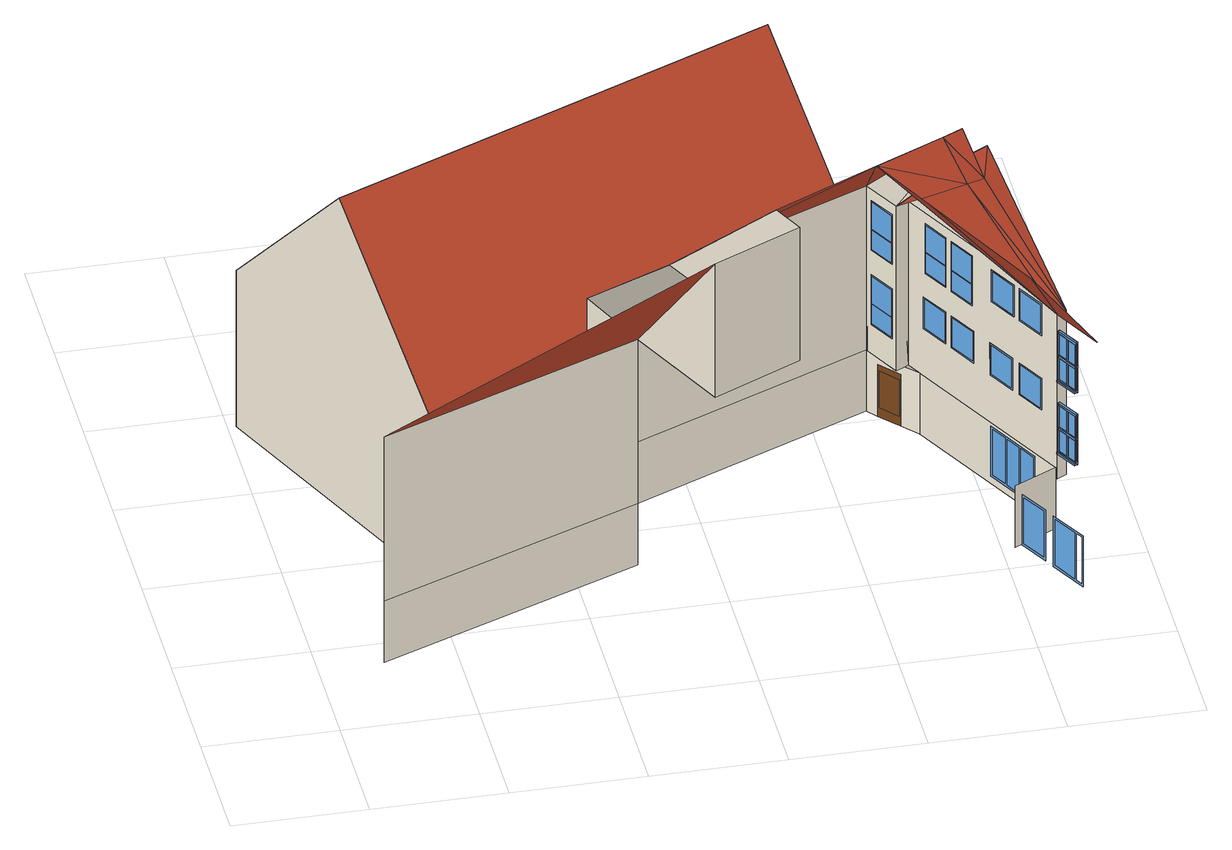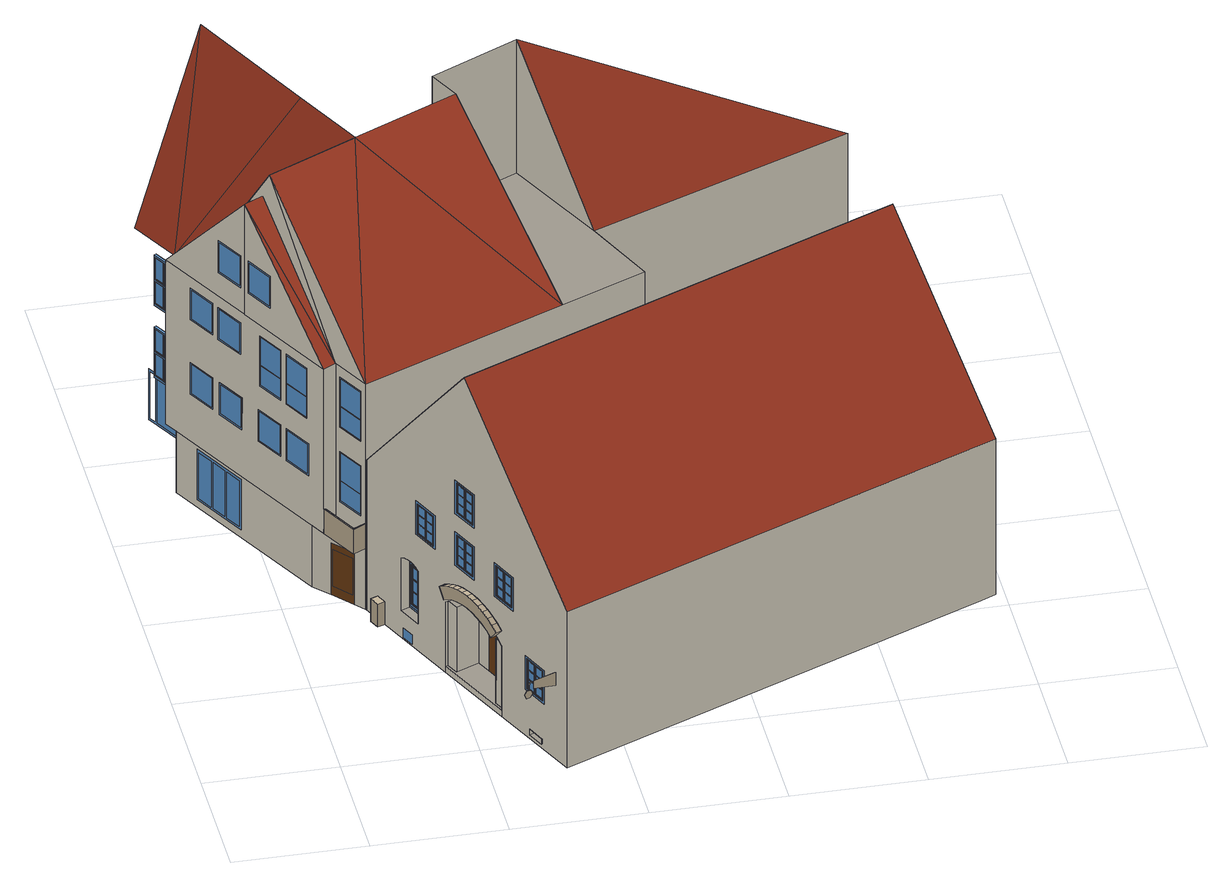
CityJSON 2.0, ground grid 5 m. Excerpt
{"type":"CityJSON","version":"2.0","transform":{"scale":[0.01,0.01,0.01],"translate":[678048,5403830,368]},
"CityObjects":{
"building1":{"type":"Building","attributes":{"dataAvailable":"NotSufficient","measuredHeight":15.62},"children":["building1-1"],"geometry":[{"type":"MultiSurface","lod":"3","boundaries":[[[0,1,2,3,4]],[[5,2,1,6]],[[4,7,0]],[[6,1,8,9]],[[10,8,1,0]],[[7,11,0]],[[0,11,12,13,10]],[[12,11,7,14]],[[14,15,13,12]],[[9,8,16,17]],[[18,13,15,19]],[[13,20,21,16,8,10]],[[13,18,20]],[[22,18,23]],[[23,18,24,25]],[[18,22,26]],[[27,25,24]],[[20,18,26,28]],[[16,21,29,30]],[[21,20,31,32,30,29],[33,34,35,36],[37,38,39,40]],[[38,37,40,39],[41,42,43,44],[45,46,47,48]],[[35,34,33,36],[49,50,51,52],[53,54,55,56]],[[48,47,46,45]],[[56,55,54,53]],[[43,42,41,44]],[[51,50,49,52]],[[25,22,23]],[[20,28,31]],[[57,26,22]],[[58,59,60,61],[62,63,64,65]],[[64,63,62,65]],[[66,58,61,60,59,17,16,67,68,69]],[[26,57,28]],[[31,70,71,72,73,68,32]],[[28,57,74,31]],[[57,31,74]],[[75,76,77,78]],[[79,80,81,82,83],[78,77,76,75]],[[69,68,73]],[[31,74,84]],[[31,84,70]],[[25,27,85]],[[86,87,88,89]],[[90,91,92,93]],[[94,95,96,97],[91,90,93,92]],[[98,99,100,101],[102,103,104,105],[106,107,108,109]],[[104,103,102,105]],[[109,108,107,106]],[[110,111,112,113,114],[115,116,117,118,119],[89,88,87,86]],[[84,74,57]],[[120,57,22]],[[70,84,121],[122,123,124,125]],[[126,127,128,129],[130,131,132,133],[134,135,136,137]],[[132,131,130,133]],[[137,136,135,134]],[[138,139,140,141],[142,143,144,145]],[[143,142,145,144]],[[146,147,148,149]],[[150,122,125,124],[151,152,153,154]],[[152,151,154,153]],[[120,22,25]],[[155,156,148,69,73,71,70,121,120],[157,158,159,160],[161,162,163,164],[140,139,138,141],[97,96,95,94],[165,166,167,168],[169,170,171,172],[100,99,98,101],[126,129,128,127]],[[147,66,69,148],[173,174,175,176]],[[84,57,120]],[[177,178,179,180]],[[170,181,182,183],[184,185,186,187]],[[185,184,187,186]],[[188,189,190,191],[192,193,194,195]],[[193,192,195,194]],[[196,197,198,199]],[[168,200,201,202],[197,196,199,198]],[[203,204,205,206]],[[174,175,176,173],[204,203,206,205],[178,177,180,179],[207,208,209,210]],[[84,120,121],[189,211,191,190]],[[212,213,214,215]],[[216,217,218,219]],[[220,221,222,223]],[[224,225,220,223]],[[222,221,226,227]],[[228,229,230,231]],[[232,233,228,231]],[[230,229,234,235]],[[213,212,236,237,238]],[[217,216,239,240,241]],[[214,215,242,243]],[[218,219,244,245]],[[209,208,207,210]],[[213,214,243,246]],[[217,218,245,247]],[[248,249,221,222]],[[250,251,225,224]],[[252,253,229,230]],[[254,255,233,232]],[[227,226,256,257]],[[223,220,258,259]],[[235,234,260,261]],[[231,228,262,263]],[[264,220,225,265]],[[266,226,221,267]],[[268,228,233,269]],[[270,234,229,271]],[[215,212,224,250,272,273,274,242]],[[219,216,232,254,275,276,277,244]],[[220,221,249,258]],[[221,226,256,249]],[[225,220,258,251]],[[228,229,253,262]],[[229,234,260,253]],[[233,228,262,255]],[[236,212,224,223,222,227,257,278,279,280,281,273,274,282]],[[239,216,232,231,230,235,261,283,284,285,286,276,277,287]],[[281,280,288,248,222,223,259,289]],[[286,285,290,252,230,231,263,291]],[[257,248,288,278]],[[261,252,290,283]],[[272,289,259,250]],[[275,291,263,254]],[[162,161,164,163],[292,293,294,295]],[[293,292,295,294]],[[158,157,160,159],[296,297,298,299]],[[297,296,299,298]],[[259,258,251,250]],[[257,256,249,248]],[[263,262,255,254]],[[261,260,253,252]],[[300,256,226,266]],[[301,258,220,264]],[[302,260,234,270]],[[303,262,228,268]],[[267,221,249,304]],[[265,225,251,305]],[[271,229,253,306]],[[269,233,255,307]],[[308,249,248,288]],[[309,251,250,272]],[[258,310,289,259]],[[256,311,278,257]],[[312,253,252,290]],[[313,255,254,275]],[[262,314,291,263]],[[260,315,283,261]],[[288,308,311,278]],[[272,309,310,289]],[[290,312,315,283]],[[275,313,314,291]],[[251,258,310,309]],[[256,311,308,249]],[[308,310,258,249]],[[255,262,314,313]],[[260,315,312,253]],[[312,314,262,253]],[[236,282,316,237]],[[239,287,317,240]],[[246,213,238,318]],[[247,217,241,319]],[[305,251,258,301]],[[304,249,256,300]],[[307,255,262,303]],[[306,253,260,302]],[[273,320,309,272]],[[280,321,308,288]],[[276,322,313,275]],[[285,323,312,290]],[[289,310,324,281]],[[278,311,325,279]],[[291,314,326,286]],[[283,315,327,284]],[[328,310,309,329]],[[330,311,308,331]],[[332,314,313,333]],[[334,315,312,335]],[[238,237,316,318],[266,267,304,300],[305,301,264,265],[336,337,328,329],[330,331,338,339]],[[241,240,317,319],[270,271,306,302],[307,303,268,269],[340,341,332,333],[334,335,342,343]],[[321,324,310,308]],[[325,321,308,311]],[[324,320,309,310]],[[323,326,314,312]],[[327,323,312,315]],[[326,322,313,314]],[[331,308,321,338]],[[329,309,320,336]],[[335,312,323,342]],[[333,313,322,340]],[[339,325,311,330]],[[337,324,310,328]],[[25,344,155,120]],[[156,155,344,345]]],"semantics":{"surfaces":[{"type":"WallSurface"},{"type":"RoofSurface","klumMaterialClass":"Ceramic","klumMaterialIndex":"D201","materialUncertainty":"0.3"},{"type":"OuterFloorSurface"},{"type":"WallSurface","klumMaterialClass":"Plaster","klumMaterialIndex":"I202","materialUncertainty":"0.3"},{"type":"Window","frameKlumMaterialClass":"Wood","frameKlumMaterialIndex":"L001","paneMaterialClass":"Glass","_cityeditor_layer":"Unclassified.LoD3"},{"type":"Door","frameKlumMaterialClass":"Wood","frameKlumMaterialIndex":"L001","paneMaterialClass":"Glass"},{"type":"RoofSurface"},{"type":"OuterCeilingSurface"}],"values":[0,0,1,0,0,0,2,0,0,0,1,0,1,1,1,1,1,1,0,3,4,4,4,4,4,4,1,3,1,5,5,3,1,0,3,6,4,4,7,1,1,1,4,4,4,4,4,4,4,1,1,3,4,4,4,4,4,3,4,4,1,3,3,1,4,4,4,4,4,4,4,4,4,3,4,4,4,4,4,4,4,4,4,4,4,4,4,4,4,4,4,4,4,4,4,4,4,4,4,4,4,4,4,4,4,4,4,4,4,4,4,4,4,4,4,4,4,4,4,4,4,4,4,4,4,4,4,4,4,4,4,4,4,4,4,4,4,4,4,4,4,4,4,4,4,4,4,4,4,4,4,4,4,4,4,4,4,4,4,4,4,4,4,4,4,4,4,4,4,4,4,4,4,4,4,4,4,4,4,4,4,4,4,4,4,3,0]}}]},
"building1-1":{"type":"BuildingInstallation","attributes":{"klumMaterialClass":"Plaster","klumMaterialIndex":"I202","materialUncertainty":"0.3","relationToConstruction":"outside"},"parents":["building1"],"geometry":[{"type":"MultiSurface","lod":"3","boundaries":[[[346,347,71,73,348]],[[71,73,72]],[[68,67,30,32]],[[348,349,29,30,67]],[[72,71,347,21,29,349]],[[346,16,21,347]],[[73,72,349,348]],[[67,68,73,348]],[[346,348,67,16]],[[16,30,67]]]}]},
"building2":{"type":"Building","attributes":{"name":"building","dataAvailable":"Sufficient","opendrive_identifier_modelDate":"13-06-17","opendrive_identifier_modelName":"892_SAVe_Ingolstadt","opendrive_identifier_modelVendor":"3D Mapping Solutions","opendrive_identifier_roadObjectName":"building","opendrive_identifier_sourceFileName":"2019-11-29_SAVe_Ingolstadt_Prio5","opendrive_roadObject_dynamic":"false","opendrive_roadObject_orientation":"none","opendrive_roadObject_type":"BUILDING","opendrive_road_length":"211.9635830812","opendrive_road_rule":"RIGHTHANDTRAFFIC","measuredHeight":13.14},"children":["building2-1","building2-2","building2-3"],"geometry":[{"type":"MultiSurface","lod":"3","boundaries":[[[350,351,352,353]],[[351,354,355,352]],[[356,357,358,359]],[[360,361,362,363]],[[351,350,364,365,354]],[[366,367,368,369]],[[370,369,368,371]],[[372,373,374,375]],[[376,377,361,360]],[[375,374,371,368,367]],[[378,379,380,381,382,383,384,385,386,387,388,389,390,391,392,393,373,372,394,395,396,397,398,399,400,401,402,403,404,405,406,407]],[[408,370,377,409]],[[378,407,363,362]],[[410,411,412,413]],[[364,350,353,414,415]],[[416,417,418,419]],[[355,354,365,420]],[[421,422,423,424]],[[425,426,427,428,429,430,431,432,433,434,435,436,366,369,370,408,414,353,352,355,420,409,377,376],[411,410,422,421],[437,438,439,440],[357,356,441,442,443,444,445,446,447,448,449,450,451,417,416],[452,453,454,455],[456,457,458,459],[460,461,462,463],[464,465,466,467],[468,469,470,471]],[[413,412,424,423]],[[472,473,474,475]],[[476,477,478,479]],[[475,474,477,476]],[[479,478,473,472]],[[461,460,463,462],[472,475,476,479]],[[473,478,477,474],[480,481,482,483],[484,485,486,487]],[[488,477,474,489]],[[489,474,473,490]],[[490,473,478,491]],[[491,478,477,488]],[[492,493,494,495]],[[496,497,493,492]],[[498,499,500,501]],[[502,503,504,505]],[[495,494,506,507]],[[508,509,510,511]],[[511,510,512,513]],[[482,481,480,483],[514,509,515,516],[506,494,517,518],[503,500,519,520]],[[505,504,499,498]],[[501,500,503,502]],[[507,506,497,496]],[[521,515,509,508]],[[513,512,515,521]],[[522,523,524,525]],[[526,527,528,529]],[[530,531,527,526]],[[486,485,484,487],[532,533,534,535],[536,537,538,539],[540,541,542,543]],[[544,545,546,547]],[[547,546,548,549]],[[529,528,550,551]],[[551,550,531,530]],[[552,553,554,555]],[[555,554,523,522]],[[556,557,545,544]],[[549,548,557,556]],[[525,524,553,552]],[[500,503,504,499]],[[494,506,497,493]],[[509,510,512,515]],[[517,493,497,518]],[[518,497,506]],[[494,493,517]],[[519,499,504,520]],[[514,510,509]],[[516,512,510,514]],[[520,504,503]],[[515,512,516]],[[500,499,519]],[[553,554,523,524]],[[545,546,548,557]],[[527,528,550,531]],[[536,554,553,537]],[[539,523,554,536]],[[534,531,550,535]],[[538,524,523,539]],[[540,546,545,541]],[[537,553,524,538]],[[533,527,531,534]],[[532,528,527,533]],[[541,545,557,542]],[[542,557,548,543]],[[543,548,546,540]],[[535,550,528,532]],[[379,393,392,391,390,389,388,387,386,385,384,383,382,381,380]],[[558,559,560,561]],[[562,563,564,565]],[[561,560,563,562]],[[565,564,559,558]],[[468,471,470,469],[558,561,562,565]],[[559,564,563,560],[566,567,568,569],[570,571,572,573]],[[574,563,560,575]],[[575,560,559,576]],[[576,559,564,577]],[[577,564,563,574]],[[578,579,580,581]],[[582,583,579,578]],[[584,585,586,587]],[[588,589,590,591]],[[581,580,592,593]],[[594,595,596,597]],[[597,596,598,599]],[[568,567,566,569],[600,601,602,603],[604,605,606,607],[608,609,610,611]],[[591,590,585,584]],[[587,586,589,588]],[[593,592,583,582]],[[612,613,595,594]],[[599,598,613,612]],[[614,615,616,617]],[[618,619,620,621]],[[622,623,619,618]],[[572,571,570,573],[624,625,626,627],[628,629,630,631],[632,633,634,635]],[[636,637,638,639]],[[639,638,640,641]],[[621,620,642,643]],[[643,642,623,622]],[[644,645,646,647]],[[647,646,615,614]],[[648,649,637,636]],[[641,640,649,648]],[[617,616,645,644]],[[586,589,590,585]],[[580,592,583,579]],[[595,596,598,613]],[[606,579,583,607]],[[608,589,586,609]],[[607,583,592,604]],[[604,592,580,605]],[[605,580,579,606]],[[610,585,590,611]],[[600,596,595,601]],[[603,598,596,600]],[[611,590,589,608]],[[602,613,598,603]],[[609,586,585,610]],[[601,595,613,602]],[[645,646,615,616]],[[637,638,640,649]],[[619,620,642,623]],[[628,646,645,629]],[[631,615,646,628]],[[626,623,642,627]],[[630,616,615,631]],[[632,638,637,633]],[[629,645,616,630]],[[625,619,623,626]],[[624,620,619,625]],[[633,637,649,634]],[[634,649,640,635]],[[635,640,638,632]],[[627,642,620,624]],[[439,438,437,440]],[[650,651,652,653]],[[654,655,656,657]],[[653,652,655,654]],[[657,656,651,650]],[[456,459,458,457],[650,653,654,657]],[[651,656,655,652],[658,659,660,661],[662,663,664,665]],[[666,655,652,667]],[[667,652,651,668]],[[668,651,656,669]],[[669,656,655,666]],[[670,671,672,673]],[[674,675,671,670]],[[676,677,678,679]],[[680,681,682,683]],[[673,672,684,685]],[[686,687,688,689]],[[689,688,690,691]],[[660,659,658,661],[692,687,693,694],[684,672,695,696],[681,678,697,698]],[[683,682,677,676]],[[679,678,681,680]],[[685,684,675,674]],[[699,693,687,686]],[[691,690,693,699]],[[700,701,702,703]],[[704,705,706,707]],[[708,709,705,704]],[[664,663,662,665],[710,705,709,711],[712,713,714,715],[716,717,718,719]],[[720,717,716,721]],[[721,716,722,723]],[[707,706,724,725]],[[725,724,709,708]],[[726,713,712,727]],[[727,712,701,700]],[[728,729,717,720]],[[723,722,729,728]],[[703,702,713,726]],[[678,681,682,677]],[[672,684,675,671]],[[687,688,690,693]],[[695,671,675,696]],[[696,675,684]],[[672,671,695]],[[697,677,682,698]],[[692,688,687]],[[694,690,688,692]],[[698,682,681]],[[693,690,694]],[[678,677,697]],[[713,712,701,702]],[[717,716,722,729]],[[705,706,724,709]],[[715,701,712]],[[709,724,711]],[[714,702,701,715]],[[713,702,714]],[[710,706,705]],[[717,729,718]],[[718,729,722,719]],[[719,722,716]],[[711,724,706,710]],[[730,731,732,733]],[[734,735,736,737]],[[733,732,735,734]],[[737,736,731,730]],[[465,464,467,466],[730,733,734,737]],[[731,736,735,732],[738,739,740,741],[742,743,744,745]],[[746,735,732,747]],[[747,732,731,748]],[[748,731,736,749]],[[749,736,735,746]],[[750,751,752,753]],[[754,755,751,750]],[[756,757,758,759]],[[760,761,762,763]],[[753,752,764,765]],[[766,767,768,769]],[[769,768,770,771]],[[740,739,738,741],[772,767,773,774],[764,752,775,776],[761,758,777,778]],[[763,762,757,756]],[[759,758,761,760]],[[765,764,755,754]],[[779,773,767,766]],[[771,770,773,779]],[[780,781,782,783]],[[784,785,786,787]],[[788,789,785,784]],[[744,743,742,745],[790,791,792,793],[794,795,796,797],[798,799,800,801]],[[802,803,804,805]],[[805,804,806,807]],[[787,786,808,809]],[[809,808,789,788]],[[810,811,812,813]],[[813,812,781,780]],[[814,815,803,802]],[[807,806,815,814]],[[783,782,811,810]],[[758,761,762,757]],[[752,764,755,751]],[[767,768,770,773]],[[775,751,755,776]],[[776,755,764]],[[752,751,775]],[[777,757,762,778]],[[772,768,767]],[[774,770,768,772]],[[778,762,761]],[[773,770,774]],[[758,757,777]],[[811,812,781,782]],[[803,804,806,815]],[[785,786,808,789]],[[794,812,811,795]],[[797,781,812,794]],[[792,789,808,793]],[[796,782,781,797]],[[798,804,803,799]],[[795,811,782,796]],[[791,785,789,792]],[[790,786,785,791]],[[799,803,815,800]],[[800,815,806,801]],[[801,806,804,798]],[[793,808,786,790]],[[419,418,816,817,818,819,820,821,822,823,824,825,826,827,359,358],[828,829,830,831]],[[832,833,834,835]],[[836,837,838,839],[840,841,832,835],[842,843,844,845],[846,847,848,849]],[[850,851,852,853]],[[854,855,856,857]],[[851,852,858,859]],[[853,852,858,860]],[[835,834,861,840]],[[862,863,864,865]],[[866,861,834,867]],[[868,869,863,862]],[[870,861,834,833]],[[841,870,833,832]],[[871,872,869,868]],[[865,864,872,871]],[[846,873,874,847]],[[840,861,870,841]],[[863,869,872,864]],[[875,876,877,878]],[[879,859,851,850]],[[880,881,882,883]],[[867,834,833,884]],[[883,882,874,885]],[[886,873,881,880]],[[887,854,857,888]],[[876,889,890,877]],[[847,874,882,848]],[[891,856,855,892]],[[874,873,881,882]],[[893,889,890,894]],[[895,876,889,893]],[[896,870,861,866]],[[894,890,877,897]],[[885,874,873,886]],[[898,872,864,899]],[[900,890,889,901]],[[902,903,904,905],[868,862,865,871],[892,887,888,891],[901,875,878,900]],[[892,855,854,887]],[[906,855,856,907]],[[842,852,851,843]],[[884,833,870,896]],[[878,877,890,900]],[[849,881,873,846]],[[897,877,876,895]],[[908,854,855,906]],[[845,858,852,842]],[[860,858,859,879]],[[899,864,863,909]],[[888,857,856,891]],[[848,882,881,849]],[[909,863,869,910]],[[911,857,854,908]],[[912,913,914,915]],[[915,914,916,917]],[[918,916,914,919]],[[901,889,876,875]],[[914,916,920,913],[904,903,902,905],[838,837,836,839]],[[921,920,913,912]],[[917,916,920,921]],[[922,920,916,918]],[[843,851,859,844]],[[907,856,857,911]],[[923,913,920,922]],[[830,829,828,831],[919,923,922,918]],[[844,859,858,845]],[[919,914,913,923]],[[910,869,872,898]],[[924,925,926,927]],[[928,929,930,931]],[[927,926,929,928]],[[931,930,925,924]],[[452,455,454,453],[924,927,928,931]],[[925,930,929,926],[932,933,934,935],[936,937,938,939]],[[940,929,926,941]],[[941,926,925,942]],[[942,925,930,943]],[[943,930,929,940]],[[944,945,946,947]],[[948,949,945,944]],[[950,951,952,953]],[[954,955,956,957]],[[947,946,958,959]],[[960,961,962,963]],[[963,962,964,965]],[[934,933,932,935],[966,967,968,969],[970,971,972,973],[974,975,976,977]],[[957,956,951,950]],[[953,952,955,954]],[[959,958,949,948]],[[978,979,961,960]],[[965,964,979,978]],[[980,981,982,983]],[[984,985,986,987]],[[988,989,985,984]],[[938,937,936,939],[990,991,992,993],[994,995,996,997],[998,999,1000,1001]],[[1002,1003,1004,1005]],[[1005,1004,1006,1007]],[[987,986,1008,1009]],[[1009,1008,989,988]],[[1010,1011,1012,1013]],[[1013,1012,981,980]],[[1014,1015,1003,1002]],[[1007,1006,1015,1014]],[[983,982,1011,1010]],[[952,955,956,951]],[[946,958,949,945]],[[961,962,964,979]],[[972,945,949,973]],[[974,955,952,975]],[[973,949,958,970]],[[970,958,946,971]],[[971,946,945,972]],[[976,951,956,977]],[[966,962,961,967]],[[969,964,962,966]],[[977,956,955,974]],[[968,979,964,969]],[[975,952,951,976]],[[967,961,979,968]],[[1011,1012,981,982]],[[1003,1004,1006,1015]],[[985,986,1008,989]],[[994,1012,1011,995]],[[997,981,1012,994]],[[992,989,1008,993]],[[996,982,981,997]],[[998,1004,1003,999]],[[995,1011,982,996]],[[991,985,989,992]],[[990,986,985,991]],[[999,1003,1015,1000]],[[1000,1015,1006,1001]],[[1001,1006,1004,998]],[[993,1008,986,990]],[[365,364,415,414,408,409,420]],[[450,449,818,817]],[[449,448,819,818]],[[447,446,821,820]],[[448,447,820,819]],[[444,443,825,824,823]],[[417,451,816,418]],[[445,444,823,822]],[[435,434,397,396]],[[428,427,404,403]],[[436,435,396,395]],[[433,432,399,398]],[[366,436,395,394,367]],[[434,433,398,397]],[[425,376,360,406,405]],[[432,431,400,399]],[[426,425,405,404,427]],[[431,430,401,400]],[[430,429,402,401]],[[429,428,403,402]],[[442,441,827,826]],[[451,450,817,816]],[[441,356,359,827]],[[446,445,822,821]],[[422,410,413,423]],[[443,442,826,825]],[[394,372,375,367]],[[378,362,361,377,370,371,374,373,393,379]],[[357,416,419,358]],[[407,406,360,363]],[[411,421,424,412]]],"semantics":{"surfaces":[{"type":"RoofSurface"},{"type":"WallSurface"},{"type":"Window","_cityeditor_layer":"Unclassified.LoD3"},{"type":"Door","_cityeditor_layer":"Unclassified.LoD3"},{"type":"GroundSurface"},{"type":"OuterCeilingSurface"},{"type":"OuterFloorSurface"}],"values":[0,0,1,1,1,1,1,1,1,1,1,1,1,1,1,1,1,1,1,1,2,2,2,2,2,2,2,2,2,2,2,2,2,2,2,2,2,2,2,2,2,2,2,2,2,2,2,2,2,2,2,2,2,2,2,2,2,2,2,2,2,2,2,2,2,2,2,2,2,2,2,2,2,2,2,2,2,2,2,2,2,2,2,3,2,2,2,2,2,2,2,2,2,2,2,2,2,2,2,2,2,2,2,2,2,2,2,2,2,2,2,2,2,2,2,2,2,2,2,2,2,2,2,2,2,2,2,2,2,2,2,2,2,2,2,2,2,2,2,2,2,2,2,2,2,2,2,2,2,2,2,2,2,2,2,2,2,2,2,2,2,2,2,2,2,2,2,2,2,2,2,2,2,2,2,2,2,2,2,2,2,2,2,2,2,2,2,2,2,2,2,2,2,2,2,2,2,2,2,2,2,2,2,2,2,2,2,2,2,2,2,2,2,2,2,2,2,2,2,2,2,2,2,2,2,2,2,2,2,2,2,2,2,2,2,2,2,2,2,2,2,2,2,2,2,2,2,2,2,2,2,2,2,2,2,2,2,2,2,2,2,2,2,2,2,2,2,2,2,2,2,2,2,2,2,2,2,2,2,2,2,2,2,2,2,2,2,2,2,2,2,2,2,2,2,2,2,2,2,2,2,2,2,2,2,2,2,2,2,2,2,2,2,2,2,2,2,2,2,2,2,2,2,2,2,2,2,2,2,2,2,2,2,2,2,2,2,2,2,2,2,2,2,2,2,2,2,2,2,2,2,2,2,2,2,2,2,2,2,2,2,2,2,2,2,2,2,2,2,2,2,2,2,2,2,2,2,2,2,2,2,2,2,2,2,2,2,2,2,2,2,2,2,2,2,2,2,2,2,2,2,2,2,2,2,2,2,4,5,5,5,5,5,5,5,5,5,5,5,5,5,5,5,5,5,5,5,5,5,5,5,5,5,6,6,6,6,6]}}]},
"building2-1":{"type":"BuildingInstallation","attributes":{"_cityeditor_layer":"Unclassified.LoD3","relationToConstruction":"outside"},"parents":["building2"],"geometry":[{"type":"MultiSurface","lod":"3","boundaries":[[[1016,1017,1018,1019]],[[1017,1016,1020,1021]],[[1019,1018,1022,1023]],[[1021,1020,1023,1022]],[[1016,1019,1023,1020]],[[1018,1017,1021,1022]]]}]},
"building2-2":{"type":"BuildingInstallation","attributes":{"_cityeditor_layer":"Unclassified.LoD3","relationToConstruction":"outside"},"parents":["building2"],"geometry":[{"type":"MultiSurface","lod":"3","boundaries":[[[1024,1025,1026,1027,1028,1029,1030,1031,1032,1033,1034,1035,1036,1037,1038,1039,1040,1041,1042,1043,1044,1045,1046,1047]],[[1048,1049,1050,1051,1052,1053,1054,1055,1056,1057,1058,1059,1060,1061,1062,1063,1064,1065,1066,1067,1068,1069,1070,1071]],[[1032,1031,1066,1065]],[[1044,1043,1054,1053]],[[1037,1036,1061,1060]],[[1027,1026,1071,1070]],[[1038,1037,1060,1059]],[[1045,1044,1053,1052]],[[1025,1024,1049,1048]],[[1035,1034,1063,1062]],[[1034,1033,1064,1063]],[[1031,1030,1067,1066]],[[1028,1027,1070,1069]],[[1043,1042,1055,1054]],[[1047,1046,1051,1050]],[[1039,1038,1059,1058]],[[1036,1035,1062,1061]],[[1033,1032,1065,1064]],[[1040,1039,1058,1057]],[[1024,1047,1050,1049]],[[1046,1045,1052,1051]],[[1030,1029,1068,1067]],[[1029,1028,1069,1068]],[[1042,1041,1056,1055]],[[1041,1040,1057,1056]],[[1026,1025,1048,1071]]]}]},
"building2-3":{"type":"BuildingInstallation","attributes":{"_cityeditor_layer":"Unclassified.LoD3","relationToConstruction":"outside"},"parents":["building2"],"geometry":[{"type":"MultiSurface","lod":"3","boundaries":[[[1072,1073,1074,1075,1076,1077,1078]],[[1079,1080,1081,1082,1083]],[[1084,1085,1086,1087,1088]],[[1080,1079,1085,1084]],[[1081,1080,1084,1088]],[[1082,1081,1088,1087]],[[1083,1082,1087,1086]],[[1079,1083,1086,1085]],[[1089,1090,1091,1087,1086]],[[1092,1083,1086,1089]],[[1093,1082,1087,1091]],[[1094,1093,1091,1090]],[[1089,1095,1090]],[[1075,1092,1089,1095]],[[1075,1094,1090,1095]],[[1096,1097,1098,1099,1100,1101,1102]],[[1073,1072,1097,1096]],[[1074,1073,1096,1102]],[[1075,1074,1102,1101]],[[1076,1075,1101,1100]],[[1077,1076,1100,1099]],[[1078,1077,1099,1098]],[[1072,1078,1098,1097]],[[1092,1093,1094,1075]],[[1093,1092,1083,1082]]]}]}
},
"vertices":[
[1232,792,973],[1232,792,276],[238,383,276],[238,383,317],[238,383,973],[238,383,16],[1232,792,16],[1424,384,1539],[1110,1078,276],[1110,1078,16],[1110,1078,973],[1424,384,973],[1761,547,973],[1435,1221,973],[1761,547,1539],[1702,670,1539],[2211,1560,276],[2211,1560,16],[2102,863,1539],[2071,848,1539],[2211,1560,973],[2211,1560,379],[2437,911,1383],[2241,812,1409],[2238,582,1539],[2702,640,973],[2366,991,1539],[2488,65,1539],[2444,1029,1539],[2214,1555,379],[2214,1555,276],[2288,1412,973],[2288,1412,276],[2277,1432,400],[2277,1432,611],[2224,1535,611],[2224,1535,400],[2277,1432,927],[2224,1535,927],[2224,1535,715],[2277,1432,715],[2226,1531,807],[2275,1435,807],[2275,1435,921],[2226,1531,921],[2275,1435,720],[2275,1435,803],[2226,1531,803],[2226,1531,720],[2226,1531,491],[2275,1435,491],[2275,1435,606],[2226,1531,606],[2275,1435,405],[2275,1435,488],[2226,1531,488],[2226,1531,405],[2505,946,1375],[2311,1444,16],[2245,1520,16],[2245,1520,236],[2311,1444,236],[2249,1516,55],[2307,1449,55],[2307,1449,210],[2249,1516,210],[2366,1382,16],[2215,1555,276],[2323,1430,276],[2366,1382,276],[2337,1438,973],[2337,1438,379],[2331,1435,379],[2337,1438,276],[2464,1009,1439],[2571,583,251],[2621,487,253],[2621,487,57],[2571,583,57],[2626,478,251],[2626,478,47],[2566,592,47],[2566,592,261],[2626,478,263],[2538,1048,1441],[2804,443,973],[2651,430,251],[2701,333,253],[2701,333,57],[2651,430,57],[2378,1358,605],[2429,1258,605],[2429,1258,482],[2378,1358,482],[2375,1363,476],[2375,1363,611],[2432,1253,611],[2432,1253,476],[2379,1355,927],[2432,1253,927],[2432,1253,715],[2379,1355,715],[2381,1352,807],[2431,1256,807],[2431,1256,921],[2381,1352,921],[2431,1256,720],[2431,1256,803],[2381,1352,803],[2381,1352,720],[2722,292,264],[2722,292,261],[2722,292,47],[2646,439,47],[2646,439,261],[2706,324,251],[2706,324,57],[2718,301,57],[2718,301,254],[2706,324,253],[2739,659,973],[2538,1048,973],[2472,1176,1211],[2473,1175,1075],[2529,1066,1075],[2529,1066,1211],[2446,1227,927],[2499,1124,927],[2499,1124,715],[2446,1227,715],[2447,1224,807],[2497,1128,807],[2497,1128,922],[2447,1224,922],[2497,1128,721],[2497,1128,803],[2447,1224,803],[2447,1224,721],[2446,1227,476],[2446,1227,611],[2503,1116,611],[2503,1116,476],[2500,1122,605],[2449,1221,605],[2449,1221,482],[2500,1122,482],[2549,626,16],[2712,711,16],[2712,711,276],[2549,626,276],[2472,1176,1075],[2526,1072,1204],[2475,1171,1204],[2475,1171,1082],[2526,1072,1082],[2739,659,382],[2739,659,276],[2619,892,927],[2619,892,792],[2676,782,792],[2676,782,927],[2619,892,611],[2619,892,476],[2676,782,476],[2676,782,611],[2605,919,790],[2605,919,926],[2548,1030,926],[2548,1028,790],[2544,1037,611],[2545,1035,475],[2601,926,476],[2601,926,611],[2547,1031,47],[2659,814,47],[2659,814,261],[2547,1031,261],[2583,961,57],[2583,961,251],[2551,1022,251],[2551,1022,57],[2545,1035,610],[2602,924,610],[2602,924,475],[2599,930,604],[2548,1029,604],[2548,1029,482],[2599,930,482],[2548,1030,1075],[2548,1030,1211],[2605,919,1211],[2605,919,1075],[2602,925,1204],[2551,1024,1204],[2551,1024,1082],[2602,925,1082],[2551,1022,919],[2603,923,919],[2603,923,796],[2551,1022,796],[2548,1028,925],[2606,918,925],[2606,918,790],[2618,893,251],[2588,952,251],[2588,952,57],[2618,893,57],[2623,885,57],[2623,885,251],[2654,823,251],[2654,823,57],[2548,1028,1075],[2701,622,710],[2701,622,701],[2697,620,701],[2697,620,708],[2701,622,405],[2701,622,395],[2697,620,395],[2697,620,403],[2706,622,804],[2706,622,813],[2702,620,813],[2702,620,804],[2702,620,710],[2706,622,710],[2706,622,907],[2702,620,907],[2706,622,499],[2706,622,508],[2702,620,508],[2702,620,499],[2702,620,405],[2706,622,405],[2706,622,602],[2702,620,602],[2701,622,916],[2709,626,916],[2709,626,701],[2701,622,611],[2709,626,611],[2709,626,395],[2742,534,708],[2742,534,701],[2742,534,403],[2742,534,395],[2746,536,701],[2746,536,395],[2723,580,813],[2727,582,813],[2723,580,710],[2727,582,710],[2723,580,508],[2727,582,508],[2723,580,405],[2727,582,405],[2727,582,907],[2723,580,907],[2727,582,804],[2723,580,804],[2727,582,602],[2723,580,602],[2727,582,499],[2723,580,499],[2710,624,804],[2710,624,710],[2710,624,907],[2710,624,813],[2710,624,499],[2710,624,405],[2710,624,602],[2710,624,508],[2724,578,710],[2745,538,710],[2746,536,710],[2724,578,405],[2745,538,405],[2746,536,405],[2724,578,907],[2745,538,907],[2745,538,813],[2745,538,804],[2746,536,916],[2724,578,602],[2745,538,602],[2745,538,508],[2745,538,499],[2746,536,611],[2724,578,813],[2724,578,804],[2724,578,508],[2724,578,499],[2673,788,605],[2622,887,605],[2622,887,482],[2673,788,482],[2673,788,920],[2622,887,920],[2622,887,798],[2673,788,798],[2731,584,907],[2731,584,804],[2731,584,602],[2731,584,499],[2731,584,813],[2731,584,710],[2731,584,508],[2731,584,405],[2728,580,813],[2728,580,710],[2728,580,804],[2728,580,907],[2728,580,508],[2728,580,405],[2728,580,499],[2728,580,602],[2754,540,916],[2754,540,611],[2754,540,701],[2754,540,395],[2749,540,710],[2749,540,813],[2749,540,405],[2749,540,508],[2749,540,804],[2749,540,907],[2749,540,499],[2749,540,602],[2732,582,804],[2732,582,710],[2732,582,907],[2732,582,813],[2732,582,499],[2732,582,405],[2732,582,602],[2732,582,508],[2753,542,710],[2753,542,804],[2753,542,813],[2753,542,907],[2753,542,405],[2753,542,499],[2753,542,508],[2753,542,602],[2702,640,382],[2702,640,276],
[2260,1586,276],[2260,1586,379],[2263,1580,276],[2258,1578,379],
[31,1923,678],[281,1356,1330],[1972,2101,1330],[1723,2667,678],[518,818,653],[2209,1562,653],[2125,1754,353],[2125,1754,130],[2092,1739,130],[2092,1739,353],[2008,1993,315],[2008,1993,41],[1987,2039,41],[1987,2039,315],[31,1923,16],[518,818,16],[1882,2306,315],[1872,2302,315],[1872,2303,315],[1881,2307,315],[1881,2307,41],[1872,2303,41],[1803,2218,315],[1803,2218,41],[1892,2257,41],[1892,2257,315],[2017,1998,315],[2017,1998,41],[1899,2000,41],[1874,2056,41],[1874,2056,260],[1870,2064,265],[1866,2074,269],[1862,2083,273],[1858,2094,275],[1853,2105,277],[1848,2116,277],[1843,2127,277],[1838,2138,275],[1834,2148,273],[1829,2158,269],[1825,2167,265],[1822,2175,260],[1822,2175,41],[1783,2263,315],[1793,2241,335],[1803,2217,351],[1814,2192,365],[1826,2165,375],[1839,2137,380],[1851,2109,382],[1863,2081,380],[1876,2053,375],[1888,2026,365],[1899,2000,352],[1909,1976,335],[1919,1954,315],[1899,2000,315],[1881,2307,16],[2017,1998,16],[1814,2460,56],[1814,2460,31],[1792,2450,31],[1792,2450,56],[1723,2667,16],[87,1947,16],[2084,1847,130],[2084,1847,353],[2051,1832,353],[2051,1832,130],[2209,1562,16],[1784,2528,31],[1784,2528,56],[1762,2518,56],[1762,2518,31],[2008,2020,335],[2005,2026,339],[1997,2043,352],[1986,2069,365],[1974,2096,375],[1962,2124,380],[1949,2152,382],[1937,2180,380],[1925,2208,375],[1913,2235,365],[1902,2261,351],[1891,2285,335],[2120,1764,22],[2120,1764,62],[2098,1814,62],[2098,1814,22],[2121,1761,358],[2118,1769,362],[2114,1778,364],[2110,1786,366],[2107,1795,367],[2103,1803,368],[2100,1811,367],[2096,1818,365],[2093,1826,363],[2090,1833,361],[2087,1840,357],[1825,2435,211],[1825,2435,353],[1778,2542,353],[1778,2542,211],[2090,1832,502],[2090,1832,644],[2043,1939,644],[2043,1939,502],[1948,2155,502],[1995,2048,502],[1995,2048,644],[1948,2155,644],[1948,2155,722],[1995,2048,722],[1995,2048,864],[1948,2155,864],[1900,2264,502],[1900,2264,644],[1853,2371,644],[1853,2371,502],[1991,2057,636],[1990,2057,636],[1951,2146,636],[1952,2146,636],[1952,2146,510],[1951,2146,510],[1990,2057,510],[1991,2057,510],[1971,2100,633],[1971,2100,513],[1989,2059,513],[1989,2059,633],[1952,2143,633],[1952,2143,513],[1970,2102,513],[1970,2102,633],[1945,2143,510],[1945,2143,636],[1984,2054,636],[1984,2054,510],[1969,2097,592],[1971,2098,592],[1988,2061,592],[1986,2060,592],[1969,2097,554],[1971,2098,554],[1969,2097,552],[1971,2098,552],[1988,2061,552],[1986,2060,552],[1986,2060,514],[1988,2061,514],[1971,2098,514],[1969,2097,514],[1988,2061,554],[1986,2060,554],[1986,2060,594],[1988,2061,594],[1971,2098,594],[1969,2097,594],[1971,2098,632],[1969,2097,632],[1972,2098,594],[1988,2061,632],[1972,2098,632],[1972,2098,592],[1972,2098,554],[1972,2098,552],[1972,2098,514],[1986,2060,632],[1951,2140,554],[1952,2141,554],[1952,2141,592],[1951,2140,592],[1967,2103,594],[1968,2104,594],[1952,2141,594],[1951,2140,594],[1967,2103,632],[1968,2104,632],[1953,2141,594],[1969,2104,594],[1969,2104,632],[1953,2141,632],[1969,2104,554],[1969,2104,592],[1953,2141,592],[1953,2141,554],[1969,2104,514],[1969,2104,552],[1953,2141,552],[1953,2141,514],[1967,2103,552],[1968,2104,552],[1968,2104,514],[1967,2103,514],[1952,2141,514],[1951,2140,514],[1952,2141,632],[1951,2140,632],[1967,2103,592],[1968,2104,592],[1968,2104,554],[1967,2103,554],[1951,2140,552],[1952,2141,552],[1896,2273,636],[1895,2273,636],[1856,2362,636],[1857,2362,636],[1857,2362,510],[1856,2362,510],[1895,2273,510],[1896,2273,510],[1876,2316,633],[1876,2316,513],[1894,2275,513],[1894,2275,633],[1857,2359,633],[1857,2359,513],[1875,2318,513],[1875,2318,633],[1850,2359,510],[1850,2359,636],[1889,2270,636],[1889,2270,510],[1874,2313,592],[1876,2314,592],[1892,2277,592],[1891,2276,592],[1874,2313,554],[1876,2314,554],[1874,2313,552],[1876,2314,552],[1892,2277,552],[1891,2276,552],[1891,2276,514],[1892,2277,514],[1876,2314,514],[1874,2313,514],[1892,2277,554],[1891,2276,554],[1891,2276,594],[1892,2277,594],[1876,2314,594],[1874,2313,594],[1876,2314,632],[1874,2313,632],[1877,2314,594],[1893,2277,594],[1893,2277,632],[1877,2314,632],[1893,2277,554],[1893,2277,592],[1877,2314,592],[1877,2314,554],[1893,2277,514],[1893,2277,552],[1877,2314,552],[1877,2314,514],[1891,2276,632],[1892,2277,632],[1855,2356,554],[1857,2357,554],[1857,2357,592],[1855,2356,592],[1872,2319,594],[1873,2320,594],[1857,2357,594],[1855,2356,594],[1872,2319,632],[1873,2320,632],[1858,2357,594],[1874,2320,594],[1874,2320,632],[1858,2357,632],[1874,2320,554],[1874,2320,592],[1858,2357,592],[1858,2357,554],[1874,2320,514],[1874,2320,552],[1858,2357,552],[1858,2357,514],[1872,2319,552],[1873,2320,552],[1873,2320,514],[1872,2319,514],[1857,2357,514],[1855,2356,514],[1857,2357,632],[1855,2356,632],[1872,2319,592],[1873,2320,592],[1873,2320,554],[1872,2319,554],[1855,2356,552],[1857,2357,552],[2086,1841,636],[2085,1841,636],[2046,1929,636],[2047,1930,636],[2047,1930,510],[2046,1929,510],[2085,1841,510],[2086,1841,510],[2066,1884,633],[2066,1884,513],[2084,1843,513],[2084,1843,633],[2047,1927,633],[2047,1927,513],[2065,1886,513],[2065,1886,633],[2040,1927,510],[2040,1927,636],[2079,1838,636],[2079,1838,510],[2064,1881,592],[2066,1882,592],[2083,1845,592],[2081,1844,592],[2064,1881,554],[2066,1882,554],[2064,1881,552],[2066,1882,552],[2083,1845,552],[2081,1844,552],[2081,1844,514],[2083,1845,514],[2066,1882,514],[2064,1881,514],[2083,1845,554],[2081,1844,554],[2081,1844,594],[2083,1845,594],[2066,1882,594],[2064,1881,594],[2066,1882,632],[2064,1881,632],[2067,1882,594],[2083,1845,632],[2067,1882,632],[2067,1882,592],[2067,1882,554],[2067,1882,552],[2067,1882,514],[2081,1844,632],[2045,1924,554],[2047,1925,554],[2047,1925,592],[2045,1924,592],[2062,1887,594],[2064,1888,594],[2047,1925,594],[2045,1924,594],[2062,1887,632],[2064,1888,632],[2048,1925,594],[2048,1925,632],[2064,1888,554],[2064,1888,592],[2048,1925,592],[2048,1925,554],[2064,1888,514],[2064,1888,552],[2048,1925,552],[2048,1925,514],[2062,1887,552],[2062,1887,514],[2047,1925,514],[2045,1924,514],[2047,1925,632],[2045,1924,632],[2062,1887,592],[2062,1887,554],[2045,1924,552],[2047,1925,552],[1991,2057,856],[1990,2057,856],[1951,2146,856],[1952,2146,856],[1952,2146,730],[1951,2146,730],[1990,2057,730],[1991,2057,730],[1971,2100,853],[1971,2100,733],[1989,2059,733],[1989,2059,853],[1952,2143,853],[1952,2143,733],[1970,2102,733],[1970,2102,853],[1945,2143,730],[1945,2143,856],[1984,2054,856],[1984,2054,730],[1969,2097,812],[1971,2098,812],[1988,2061,812],[1986,2060,812],[1969,2097,774],[1971,2098,774],[1969,2097,772],[1971,2098,772],[1988,2061,772],[1986,2060,772],[1986,2060,734],[1988,2061,734],[1971,2098,734],[1969,2097,734],[1988,2061,774],[1986,2060,774],[1986,2060,814],[1988,2061,814],[1971,2098,814],[1969,2097,814],[1971,2098,852],[1969,2097,852],[1972,2098,814],[1988,2061,852],[1972,2098,852],[1972,2098,812],[1972,2098,774],[1972,2098,772],[1972,2098,734],[1986,2060,852],[1951,2140,774],[1952,2141,774],[1952,2141,812],[1951,2140,812],[1967,2103,814],[1968,2104,814],[1952,2141,814],[1951,2140,814],[1967,2103,852],[1968,2104,852],[1953,2141,814],[1969,2104,814],[1969,2104,852],[1953,2141,852],[1969,2104,774],[1969,2104,812],[1953,2141,812],[1953,2141,774],[1969,2104,734],[1969,2104,772],[1953,2141,772],[1953,2141,734],[1967,2103,772],[1968,2104,772],[1968,2104,734],[1967,2103,734],[1952,2141,734],[1951,2140,734],[1952,2141,852],[1951,2140,852],[1967,2103,812],[1968,2104,812],[1968,2104,774],[1967,2103,774],[1951,2140,772],[1952,2141,772],[2054,1826,357],[2057,1819,361],[2060,1812,363],[2064,1804,365],[2067,1797,367],[2070,1789,368],[2074,1780,367],[2078,1772,366],[2080,1767,365],[2082,1763,364],[2085,1755,362],[2089,1747,358],[2052,1829,328],[2052,1829,138],[2091,1742,138],[2091,1742,328],[2070,1788,311],[2069,1788,311],[2055,1818,311],[2056,1818,311],[2070,1786,152],[2056,1820,152],[2056,1820,313],[2070,1786,313],[2056,1818,260],[2070,1788,260],[2070,1788,207],[2070,1788,258],[2056,1818,258],[2056,1818,207],[2070,1788,154],[2070,1788,205],[2056,1818,205],[2056,1818,154],[2067,1787,258],[2069,1788,258],[2069,1788,207],[2067,1787,207],[2084,1752,258],[2084,1752,207],[2071,1782,207],[2071,1782,258],[2055,1818,207],[2055,1818,258],[2054,1817,207],[2055,1818,260],[2085,1753,260],[2084,1752,260],[2084,1752,311],[2085,1753,311],[2054,1817,260],[2054,1817,311],[2072,1783,260],[2071,1782,260],[2069,1788,260],[2072,1783,311],[2071,1782,311],[2069,1788,154],[2069,1788,205],[2085,1753,205],[2084,1752,205],[2071,1782,205],[2072,1783,205],[2054,1817,258],[2054,1817,154],[2055,1818,154],[2055,1818,205],[2054,1817,205],[2067,1787,311],[2067,1787,205],[2067,1787,154],[2085,1753,258],[2072,1783,258],[2084,1752,154],[2071,1782,154],[2072,1783,207],[2085,1753,207],[2082,1751,154],[2069,1782,154],[2082,1751,205],[2067,1787,260],[2069,1782,205],[2069,1782,311],[2082,1751,311],[2072,1783,154],[2085,1753,154],[2086,1751,152],[2071,1784,152],[2071,1784,313],[2086,1751,313],[2082,1751,207],[2069,1782,207],[2082,1751,258],[2082,1751,260],[2069,1782,260],[2069,1782,258],[2048,1819,317],[2055,1822,317],[2087,1749,317],[2080,1746,317],[2087,1749,149],[2080,1746,149],[2088,1749,149],[2088,1749,317],[2055,1822,149],[2048,1819,149],[2056,1822,149],[2056,1822,317],[1821,2444,345],[1820,2444,345],[1781,2533,345],[1782,2533,345],[1782,2533,219],[1781,2533,219],[1820,2444,219],[1821,2444,219],[1801,2487,343],[1801,2487,222],[1819,2446,222],[1819,2446,343],[1782,2530,343],[1782,2530,222],[1800,2490,222],[1800,2490,343],[1774,2530,219],[1774,2530,345],[1814,2441,345],[1814,2441,219],[1799,2484,301],[1801,2485,301],[1817,2448,301],[1815,2447,301],[1799,2484,263],[1801,2485,263],[1799,2484,261],[1801,2485,261],[1817,2448,261],[1815,2447,261],[1815,2447,223],[1817,2448,223],[1801,2485,223],[1799,2484,223],[1817,2448,263],[1815,2447,263],[1815,2447,303],[1817,2448,303],[1801,2485,303],[1799,2484,303],[1801,2485,341],[1799,2484,341],[1802,2485,303],[1818,2448,303],[1818,2448,341],[1802,2485,341],[1818,2448,263],[1818,2448,301],[1802,2485,301],[1802,2485,263],[1818,2448,223],[1818,2448,261],[1802,2485,261],[1802,2485,223],[1815,2447,341],[1817,2448,341],[1780,2527,263],[1782,2528,263],[1782,2528,301],[1780,2527,301],[1796,2490,303],[1798,2491,303],[1782,2528,303],[1780,2527,303],[1796,2490,341],[1798,2491,341],[1783,2528,303],[1799,2491,303],[1799,2491,341],[1783,2528,341],[1799,2491,263],[1799,2491,301],[1783,2528,301],[1783,2528,263],[1799,2491,223],[1799,2491,261],[1783,2528,261],[1783,2528,223],[1796,2490,261],[1798,2491,261],[1798,2491,223],[1796,2490,223],[1782,2528,223],[1780,2527,223],[1782,2528,341],[1780,2527,341],[1796,2490,301],[1798,2491,301],[1798,2491,263],[1796,2490,263],[1780,2527,261],[1782,2528,261],
[2210,1635,16],[2182,1623,16],[2164,1663,16],[2192,1675,16],[2210,1635,113],[2182,1623,113],[2164,1663,113],[2192,1675,113],
[1954,2149,391],[1966,2120,389],[1979,2092,383],[1990,2065,374],[2002,2040,360],[2010,2022,348],[2020,1997,390],[2010,2020,405],[2000,2044,418],[1989,2069,428],[1977,2095,435],[1966,2122,440],[1954,2149,441],[1941,2177,439],[1929,2206,434],[1916,2234,426],[1904,2261,414],[1893,2286,400],[1883,2310,382],[1896,2281,344],[1906,2257,360],[1917,2231,374],[1929,2204,383],[1941,2177,389],[1988,2130,389],[1975,2158,391],[1963,2186,389],[1951,2214,383],[1939,2241,374],[1927,2266,360],[1917,2290,344],[1904,2320,382],[1915,2296,400],[1926,2270,414],[1938,2243,426],[1950,2215,434],[1963,2187,439],[1975,2158,441],[1987,2131,440],[1999,2105,435],[2010,2079,428],[2021,2054,418],[2032,2029,405],[2042,2007,390],[2031,2031,348],[2023,2049,360],[2012,2075,374],[2000,2102,383],
[1851,2649,321],[1842,2646,335],[1848,2648,350],[1857,2651,351],[1863,2654,352],[1872,2657,338],[1866,2655,322],[1837,2643,355],[1750,2605,328],[1750,2605,385],[1837,2643,385],[1837,2643,383],[1751,2603,328],[1838,2641,355],[1838,2641,383],[1838,2641,385],[1751,2603,385],[1854,2648,383],[1858,2650,383],[1858,2650,385],[1853,2650,383],[1857,2651,385],[1857,2651,383],[1858,2650,351],[1843,2643,335],[1852,2646,321],[1867,2652,322],[1873,2654,338],[1864,2651,352],[1858,2649,351],[1849,2645,350]
]}
